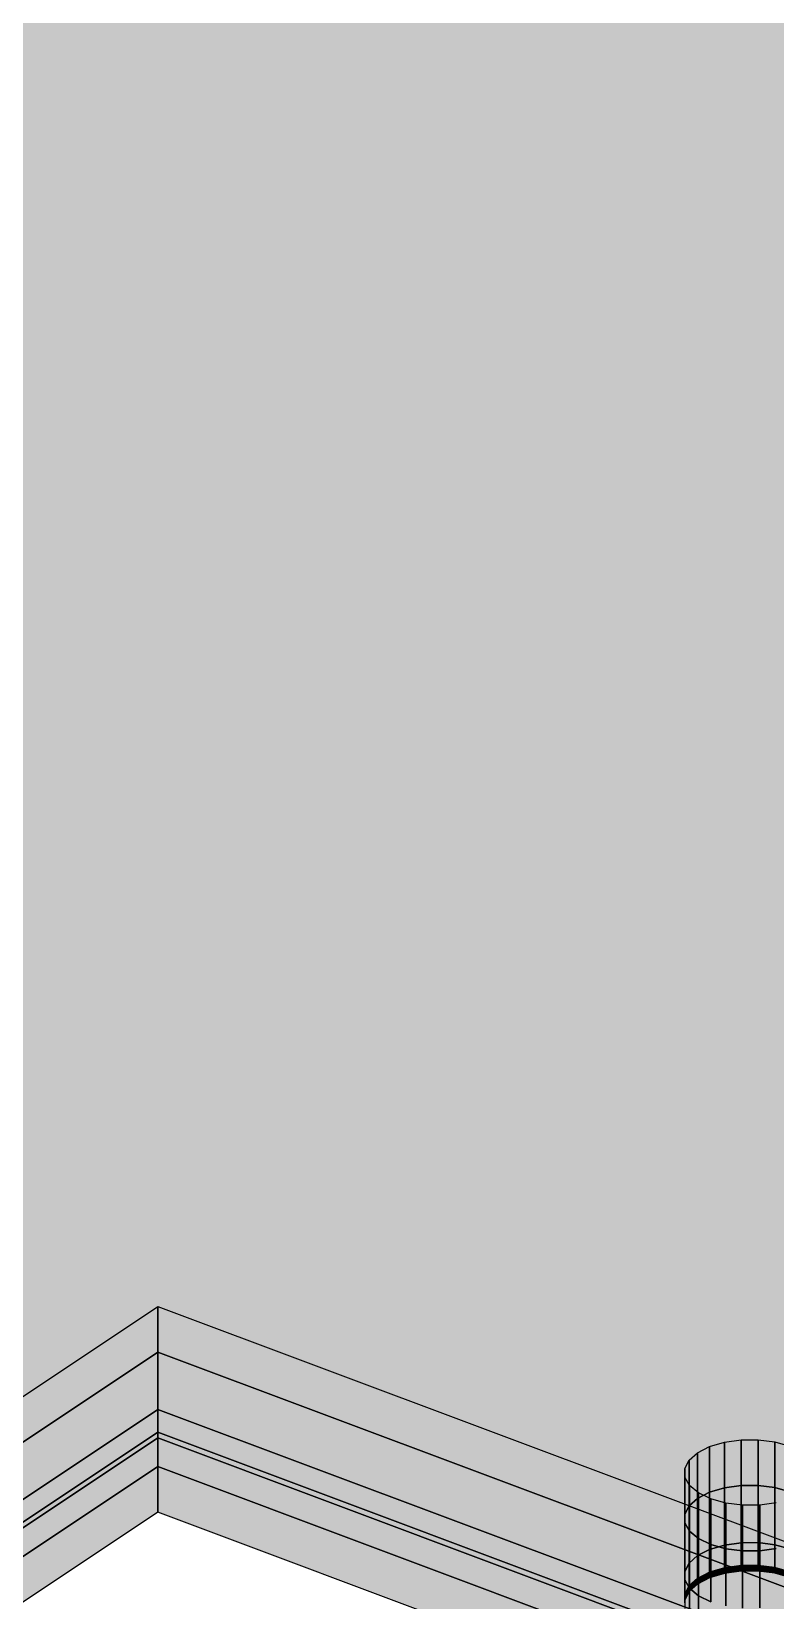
# Model space of a CAD drawing. Header units: millimetres. Extents: x 50 to 612415, y 2 to 4150.
# Drawn here: x 470524.8 to 470583, y 3218.7 to 3341.3 of the extents above; entities that cross this region are included whole.
import ezdxf

# ---------------------------------------------------------------- set-up
doc = ezdxf.new("R2010")
doc.units = ezdxf.units.MM
doc.layers.add('HATCH', color=8, linetype='Continuous', lineweight=9)
doc.layers.add('OUTLINE', color=7, linetype='Continuous', lineweight=25)

msp = doc.modelspace()

# ---------------------------------------------------------------- hatches: boundary and pattern name
at = {"layer": 'HATCH', "true_color": 0xccae87}
for points in [[(470523.451, 3423.107), (470373.904, 3263.318), (470534.718, 3241.67)], [(470523.959, 3422.199), (470523.451, 3423.107), (470586.085, 3229.066)], [(470523.451, 3423.107), (470534.718, 3241.67), (470582.903, 3231.094)], [(470523.451, 3423.107), (470582.903, 3231.094), (470584.075, 3230.764)], [(470523.451, 3423.107), (470584.075, 3230.764), (470585.037, 3230.293)], [(470523.451, 3423.107), (470585.037, 3230.293), (470585.723, 3229.714)], [(470523.451, 3423.107), (470585.723, 3229.714), (470586.085, 3229.066)], [(470523.959, 3422.199), (470586.085, 3229.066), (470747.364, 3169.531)], [(470534.718, 3238.099), (470373.904, 3259.747), (470523.451, 3419.536)], [(470586.085, 3225.495), (470523.451, 3419.536), (470523.959, 3418.628)], [(470582.903, 3227.523), (470534.718, 3238.099), (470523.451, 3419.536)], [(470584.075, 3227.193), (470582.903, 3227.523), (470523.451, 3419.536)], [(470585.037, 3226.722), (470584.075, 3227.193), (470523.451, 3419.536)], [(470585.723, 3226.143), (470585.037, 3226.722), (470523.451, 3419.536)], [(470586.085, 3225.495), (470585.723, 3226.143), (470523.451, 3419.536)], [(470524.918, 3417.818), (470366.261, 3260.726), (470766.139, 3283.74)], [(470747.364, 3165.96), (470586.085, 3225.495), (470523.959, 3418.628)], [(470524.918, 3413.354), (470366.261, 3256.262), (470766.139, 3279.276)], [(470766.139, 3279.276), (470366.261, 3256.262), (470524.918, 3413.354)], [(470524.918, 3411.569), (470366.261, 3254.477), (470766.139, 3277.491)], [(470766.139, 3277.491), (470366.261, 3254.477), (470524.918, 3411.569)], [(470524.918, 3411.122), (470366.261, 3254.031), (470766.139, 3277.045)], [(470766.139, 3277.045), (470366.261, 3254.031), (470524.918, 3411.122)], [(470524.918, 3408.891), (470366.261, 3251.799), (470766.139, 3274.813)], [(470766.139, 3274.813), (470366.261, 3251.799), (470524.918, 3408.891)], [(470766.139, 3271.242), (470366.261, 3248.228), (470524.918, 3405.32)], [(470366.261, 3260.726), (470764.843, 3283.559), (470766.139, 3283.74)], [(470366.261, 3260.726), (470763.685, 3283.216), (470764.843, 3283.559)], [(470366.261, 3260.726), (470762.744, 3282.735), (470763.685, 3283.216)], [(470762.084, 3282.149), (470762.744, 3282.735), (470366.261, 3260.726)], [(470762.084, 3282.149), (470366.261, 3260.726), (470367.605, 3260.778)], [(470762.084, 3282.149), (470367.605, 3260.778), (470368.952, 3260.741)], [(470762.084, 3282.149), (470368.952, 3260.741), (470370.277, 3260.617)], [(470762.084, 3282.149), (470370.277, 3260.617), (470371.559, 3260.407)], [(470762.084, 3282.149), (470371.559, 3260.407), (470372.775, 3260.116)], [(470762.084, 3282.149), (470372.775, 3260.116), (470373.904, 3259.747)], [(470761.75, 3281.497), (470762.084, 3282.149), (470373.904, 3259.747)], [(470761.75, 3281.497), (470373.904, 3259.747), (470534.718, 3238.099)], [(470761.75, 3281.497), (470534.718, 3238.099), (470582.903, 3227.523)], [(470761.75, 3281.497), (470582.903, 3227.523), (470584.075, 3227.193)], [(470366.261, 3256.262), (470764.843, 3279.095), (470766.139, 3279.276)], [(470766.139, 3279.276), (470764.843, 3279.095), (470366.261, 3256.262)], [(470366.261, 3256.262), (470763.685, 3278.752), (470764.843, 3279.095)], [(470764.843, 3279.095), (470763.685, 3278.752), (470366.261, 3256.262)], [(470366.261, 3256.262), (470762.744, 3278.272), (470763.685, 3278.752)], [(470763.685, 3278.752), (470762.744, 3278.272), (470366.261, 3256.262)], [(470762.084, 3277.685), (470762.744, 3278.272), (470366.261, 3256.262)], [(470366.261, 3256.262), (470762.744, 3278.272), (470762.084, 3277.685)], [(470762.084, 3277.685), (470366.261, 3256.262), (470367.605, 3256.314)], [(470367.605, 3256.314), (470366.261, 3256.262), (470762.084, 3277.685)], [(470368.952, 3256.277), (470367.605, 3256.314), (470762.084, 3277.685)], [(470762.084, 3277.685), (470367.605, 3256.314), (470368.952, 3256.277)], [(470370.277, 3256.153), (470368.952, 3256.277), (470762.084, 3277.685)], [(470762.084, 3277.685), (470368.952, 3256.277), (470370.277, 3256.153)], [(470762.084, 3277.685), (470370.277, 3256.153), (470371.559, 3255.943)], [(470371.559, 3255.943), (470370.277, 3256.153), (470762.084, 3277.685)], [(470762.084, 3277.685), (470371.559, 3255.943), (470372.775, 3255.652)], [(470372.775, 3255.652), (470371.559, 3255.943), (470762.084, 3277.685)], [(470762.084, 3277.685), (470372.775, 3255.652), (470373.904, 3255.283)], [(470373.904, 3255.283), (470372.775, 3255.652), (470762.084, 3277.685)], [(470761.75, 3277.034), (470762.084, 3277.685), (470373.904, 3255.283)], [(470373.904, 3255.283), (470762.084, 3277.685), (470761.75, 3277.034)], [(470366.261, 3254.477), (470764.843, 3277.31), (470766.139, 3277.491)], [(470766.139, 3277.491), (470764.843, 3277.31), (470366.261, 3254.477)], [(470366.261, 3254.477), (470763.685, 3276.967), (470764.843, 3277.31)], [(470764.843, 3277.31), (470763.685, 3276.967), (470366.261, 3254.477)], [(470366.261, 3254.031), (470764.843, 3276.863), (470766.139, 3277.045)], [(470766.139, 3277.045), (470764.843, 3276.863), (470366.261, 3254.031)], [(470366.261, 3254.477), (470762.744, 3276.486), (470763.685, 3276.967)], [(470763.685, 3276.967), (470762.744, 3276.486), (470366.261, 3254.477)], [(470366.261, 3254.031), (470763.685, 3276.521), (470764.843, 3276.863)], [(470764.843, 3276.863), (470763.685, 3276.521), (470366.261, 3254.031)], [(470366.261, 3254.031), (470762.744, 3276.04), (470763.685, 3276.521)], [(470763.685, 3276.521), (470762.744, 3276.04), (470366.261, 3254.031)], [(470762.084, 3275.9), (470762.744, 3276.486), (470366.261, 3254.477)], [(470366.261, 3254.477), (470762.744, 3276.486), (470762.084, 3275.9)], [(470761.75, 3277.034), (470373.904, 3255.283), (470534.718, 3233.635)], [(470534.718, 3233.635), (470373.904, 3255.283), (470761.75, 3277.034)], [(470761.75, 3277.034), (470534.718, 3233.635), (470582.903, 3223.059)], [(470582.903, 3223.059), (470534.718, 3233.635), (470761.75, 3277.034)], [(470761.75, 3277.034), (470582.903, 3223.059), (470584.075, 3222.729)], [(470584.075, 3222.729), (470582.903, 3223.059), (470761.75, 3277.034)], [(470762.084, 3275.453), (470762.744, 3276.04), (470366.261, 3254.031)], [(470366.261, 3254.031), (470762.744, 3276.04), (470762.084, 3275.453)], [(470762.084, 3275.9), (470366.261, 3254.477), (470367.605, 3254.528)], [(470367.605, 3254.528), (470366.261, 3254.477), (470762.084, 3275.9)], [(470762.084, 3275.453), (470366.261, 3254.031), (470367.605, 3254.082)], [(470367.605, 3254.082), (470366.261, 3254.031), (470762.084, 3275.453)], [(470368.952, 3254.492), (470367.605, 3254.528), (470762.084, 3275.9)], [(470762.084, 3275.9), (470367.605, 3254.528), (470368.952, 3254.492)], [(470368.952, 3254.045), (470367.605, 3254.082), (470762.084, 3275.453)], [(470762.084, 3275.453), (470367.605, 3254.082), (470368.952, 3254.045)], [(470370.277, 3254.367), (470368.952, 3254.492), (470762.084, 3275.9)], [(470762.084, 3275.9), (470368.952, 3254.492), (470370.277, 3254.367)], [(470370.277, 3253.921), (470368.952, 3254.045), (470762.084, 3275.453)], [(470762.084, 3275.453), (470368.952, 3254.045), (470370.277, 3253.921)], [(470762.084, 3275.9), (470370.277, 3254.367), (470371.559, 3254.158)], [(470371.559, 3254.158), (470370.277, 3254.367), (470762.084, 3275.9)], [(470762.084, 3275.453), (470370.277, 3253.921), (470371.559, 3253.711)], [(470371.559, 3253.711), (470370.277, 3253.921), (470762.084, 3275.453)], [(470762.084, 3275.9), (470371.559, 3254.158), (470372.775, 3253.866)], [(470372.775, 3253.866), (470371.559, 3254.158), (470762.084, 3275.9)], [(470762.084, 3275.453), (470371.559, 3253.711), (470372.775, 3253.42)], [(470372.775, 3253.42), (470371.559, 3253.711), (470762.084, 3275.453)], [(470762.084, 3275.9), (470372.775, 3253.866), (470373.904, 3253.498)], [(470373.904, 3253.498), (470372.775, 3253.866), (470762.084, 3275.9)], [(470762.084, 3275.453), (470372.775, 3253.42), (470373.904, 3253.051)], [(470373.904, 3253.051), (470372.775, 3253.42), (470762.084, 3275.453)], [(470373.904, 3253.498), (470762.084, 3275.9), (470761.75, 3275.248)], [(470762.084, 3275.9), (470373.904, 3253.498), (470534.718, 3231.85)], [(470762.084, 3275.453), (470373.904, 3253.051), (470534.718, 3231.403)], [(470534.718, 3231.403), (470373.904, 3253.051), (470762.084, 3275.453)], [(470534.718, 3231.85), (470373.904, 3253.498), (470761.75, 3275.248)], [(470762.084, 3275.9), (470534.718, 3231.85), (470582.903, 3221.273)], [(470761.75, 3274.802), (470762.084, 3275.453), (470534.718, 3231.403)], [(470582.903, 3220.827), (470534.718, 3231.403), (470762.084, 3275.453)], [(470582.903, 3221.273), (470534.718, 3231.85), (470761.75, 3275.248)], [(470762.084, 3275.9), (470582.903, 3221.273), (470584.075, 3220.943)], [(470584.075, 3220.497), (470582.903, 3220.827), (470762.084, 3275.453)], [(470584.075, 3220.943), (470582.903, 3221.273), (470761.75, 3275.248)], [(470366.261, 3251.799), (470764.843, 3274.631), (470766.139, 3274.813)], [(470766.139, 3274.813), (470764.843, 3274.631), (470366.261, 3251.799)], [(470366.261, 3251.799), (470763.685, 3274.289), (470764.843, 3274.631)], [(470764.843, 3274.631), (470763.685, 3274.289), (470366.261, 3251.799)], [(470366.261, 3251.799), (470762.744, 3273.808), (470763.685, 3274.289)], [(470763.685, 3274.289), (470762.744, 3273.808), (470366.261, 3251.799)], [(470761.765, 3274.129), (470761.75, 3274.802), (470534.718, 3231.403)], [(470761.765, 3274.129), (470534.718, 3231.403), (470782.124, 3138.626)], [(470762.084, 3273.221), (470762.744, 3273.808), (470366.261, 3251.799)], [(470366.261, 3251.799), (470762.744, 3273.808), (470762.084, 3273.221)], [(470762.084, 3273.221), (470366.261, 3251.799), (470367.605, 3251.85)], [(470367.605, 3251.85), (470366.261, 3251.799), (470762.084, 3273.221)], [(470368.952, 3251.813), (470367.605, 3251.85), (470762.084, 3273.221)], [(470762.084, 3273.221), (470367.605, 3251.85), (470368.952, 3251.813)], [(470370.277, 3251.689), (470368.952, 3251.813), (470762.084, 3273.221)], [(470762.084, 3273.221), (470368.952, 3251.813), (470370.277, 3251.689)], [(470762.084, 3273.221), (470370.277, 3251.689), (470371.559, 3251.48)], [(470371.559, 3251.48), (470370.277, 3251.689), (470762.084, 3273.221)], [(470762.084, 3273.221), (470371.559, 3251.48), (470372.775, 3251.188)], [(470372.775, 3251.188), (470371.559, 3251.48), (470762.084, 3273.221)], [(470762.084, 3273.221), (470372.775, 3251.188), (470373.904, 3250.82)], [(470373.904, 3250.82), (470372.775, 3251.188), (470762.084, 3273.221)], [(470762.084, 3273.221), (470373.904, 3250.82), (470534.718, 3229.172)], [(470534.718, 3229.172), (470373.904, 3250.82), (470762.084, 3273.221)], [(470761.75, 3272.57), (470762.084, 3273.221), (470534.718, 3229.172)], [(470534.718, 3229.172), (470762.084, 3273.221), (470761.75, 3272.57)], [(470761.765, 3271.897), (470761.75, 3272.57), (470534.718, 3229.172)], [(470534.718, 3229.172), (470761.75, 3272.57), (470761.765, 3271.897)], [(470761.765, 3271.897), (470534.718, 3229.172), (470782.124, 3136.394)], [(470782.124, 3136.394), (470534.718, 3229.172), (470761.765, 3271.897)], [(470766.139, 3271.242), (470764.843, 3271.06), (470366.261, 3248.228)], [(470764.843, 3271.06), (470763.685, 3270.718), (470366.261, 3248.228)], [(470763.685, 3270.718), (470762.744, 3270.237), (470366.261, 3248.228)], [(470366.261, 3248.228), (470762.744, 3270.237), (470762.084, 3269.65)], [(470367.605, 3248.279), (470366.261, 3248.228), (470762.084, 3269.65)], [(470368.952, 3248.242), (470367.605, 3248.279), (470762.084, 3269.65)], [(470370.277, 3248.118), (470368.952, 3248.242), (470762.084, 3269.65)], [(470371.559, 3247.909), (470370.277, 3248.118), (470762.084, 3269.65)], [(470372.775, 3247.617), (470371.559, 3247.909), (470762.084, 3269.65)], [(470373.904, 3247.249), (470372.775, 3247.617), (470762.084, 3269.65)], [(470534.718, 3225.601), (470373.904, 3247.249), (470762.084, 3269.65)], [(470534.718, 3225.601), (470762.084, 3269.65), (470761.75, 3268.999)], [(470534.718, 3225.601), (470761.75, 3268.999), (470761.765, 3268.326)], [(470782.124, 3132.823), (470534.718, 3225.601), (470761.765, 3268.326)], [(470373.904, 3263.318), (470497.607, 3216.929), (470534.718, 3241.67)], [(470373.904, 3259.747), (470497.607, 3213.358), (470534.718, 3238.099)], [(470534.718, 3238.099), (470497.607, 3213.358), (470373.904, 3259.747)], [(470373.904, 3255.283), (470497.607, 3208.895), (470534.718, 3233.635)], [(470534.718, 3233.635), (470497.607, 3208.895), (470373.904, 3255.283)], [(470373.904, 3253.498), (470497.607, 3207.109), (470534.718, 3231.85)], [(470534.718, 3231.85), (470497.607, 3207.109), (470373.904, 3253.498)], [(470373.904, 3253.051), (470497.607, 3206.663), (470534.718, 3231.403)], [(470534.718, 3231.403), (470497.607, 3206.663), (470373.904, 3253.051)], [(470373.904, 3250.82), (470497.607, 3204.431), (470534.718, 3229.172)], [(470534.718, 3229.172), (470497.607, 3204.431), (470373.904, 3250.82)], [(470534.718, 3225.601), (470497.607, 3200.86), (470373.904, 3247.249)], [(470534.718, 3241.67), (470580.254, 3231.253), (470581.599, 3231.261)], [(470534.718, 3241.67), (470581.599, 3231.261), (470582.903, 3231.094)], [(470534.718, 3241.67), (470578.958, 3231.072), (470580.254, 3231.253)], [(470534.718, 3241.67), (470577.8, 3230.729), (470578.958, 3231.072)], [(470534.718, 3241.67), (470576.859, 3230.248), (470577.8, 3230.729)], [(470576.2, 3229.662), (470576.859, 3230.248), (470534.718, 3241.67)], [(470575.866, 3229.01), (470576.2, 3229.662), (470534.718, 3241.67)], [(470575.88, 3228.337), (470575.866, 3229.01), (470534.718, 3241.67)], [(470576.243, 3227.69), (470575.88, 3228.337), (470534.718, 3241.67)], [(470576.928, 3227.111), (470576.243, 3227.69), (470534.718, 3241.67)], [(470577.89, 3226.64), (470576.928, 3227.111), (470534.718, 3241.67)], [(470577.89, 3226.64), (470534.718, 3241.67), (470782.124, 3148.893)], [(470581.599, 3227.69), (470580.254, 3227.682), (470534.718, 3238.099)], [(470534.718, 3238.099), (470580.254, 3227.682), (470581.599, 3227.69)], [(470534.718, 3238.099), (470581.599, 3227.69), (470582.903, 3227.523)], [(470582.903, 3227.523), (470581.599, 3227.69), (470534.718, 3238.099)], [(470534.718, 3238.099), (470578.958, 3227.501), (470580.254, 3227.682)], [(470580.254, 3227.682), (470578.958, 3227.501), (470534.718, 3238.099)], [(470534.718, 3238.099), (470577.8, 3227.158), (470578.958, 3227.501)], [(470578.958, 3227.501), (470577.8, 3227.158), (470534.718, 3238.099)], [(470534.718, 3238.099), (470576.859, 3226.677), (470577.8, 3227.158)], [(470577.8, 3227.158), (470576.859, 3226.677), (470534.718, 3238.099)], [(470534.718, 3238.099), (470576.859, 3226.677), (470576.2, 3226.091)], [(470576.2, 3226.091), (470576.859, 3226.677), (470534.718, 3238.099)], [(470575.866, 3225.439), (470576.2, 3226.091), (470534.718, 3238.099)], [(470534.718, 3238.099), (470576.2, 3226.091), (470575.866, 3225.439)], [(470575.88, 3224.766), (470575.866, 3225.439), (470534.718, 3238.099)], [(470534.718, 3238.099), (470575.866, 3225.439), (470575.88, 3224.766)], [(470576.243, 3224.119), (470575.88, 3224.766), (470534.718, 3238.099)], [(470534.718, 3238.099), (470575.88, 3224.766), (470576.243, 3224.119)], [(470576.928, 3223.54), (470576.243, 3224.119), (470534.718, 3238.099)], [(470534.718, 3238.099), (470576.243, 3224.119), (470576.928, 3223.54)], [(470577.89, 3223.069), (470576.928, 3223.54), (470534.718, 3238.099)], [(470534.718, 3238.099), (470576.928, 3223.54), (470577.89, 3223.069)], [(470577.89, 3223.069), (470534.718, 3238.099), (470782.124, 3145.322)], [(470782.124, 3145.322), (470534.718, 3238.099), (470577.89, 3223.069)], [(470581.599, 3223.226), (470580.254, 3223.218), (470534.718, 3233.635)], [(470534.718, 3233.635), (470580.254, 3223.218), (470581.599, 3223.226)], [(470534.718, 3233.635), (470581.599, 3223.226), (470582.903, 3223.059)], [(470582.903, 3223.059), (470581.599, 3223.226), (470534.718, 3233.635)], [(470534.718, 3233.635), (470578.958, 3223.037), (470580.254, 3223.218)], [(470580.254, 3223.218), (470578.958, 3223.037), (470534.718, 3233.635)], [(470534.718, 3233.635), (470577.8, 3222.694), (470578.958, 3223.037)], [(470578.958, 3223.037), (470577.8, 3222.694), (470534.718, 3233.635)], [(470534.718, 3233.635), (470576.859, 3222.213), (470577.8, 3222.694)], [(470577.8, 3222.694), (470576.859, 3222.213), (470534.718, 3233.635)], [(470534.718, 3233.635), (470576.859, 3222.213), (470576.2, 3221.627)], [(470576.2, 3221.627), (470576.859, 3222.213), (470534.718, 3233.635)], [(470575.866, 3220.975), (470576.2, 3221.627), (470534.718, 3233.635)], [(470534.718, 3233.635), (470576.2, 3221.627), (470575.866, 3220.975)], [(470575.88, 3220.303), (470575.866, 3220.975), (470534.718, 3233.635)], [(470534.718, 3233.635), (470575.866, 3220.975), (470575.88, 3220.303)], [(470576.243, 3219.655), (470575.88, 3220.303), (470534.718, 3233.635)], [(470534.718, 3233.635), (470575.88, 3220.303), (470576.243, 3219.655)], [(470576.928, 3219.076), (470576.243, 3219.655), (470534.718, 3233.635)], [(470534.718, 3233.635), (470576.243, 3219.655), (470576.928, 3219.076)], [(470534.718, 3233.635), (470576.928, 3219.076), (470577.89, 3218.605)], [(470577.89, 3218.605), (470576.928, 3219.076), (470534.718, 3233.635)], [(470577.89, 3218.605), (470534.718, 3233.635), (470782.124, 3140.858)], [(470782.124, 3140.858), (470534.718, 3233.635), (470577.89, 3218.605)], [(470581.599, 3221.44), (470580.254, 3221.433), (470534.718, 3231.85)], [(470534.718, 3231.85), (470580.254, 3221.433), (470581.599, 3221.44)], [(470534.718, 3231.85), (470581.599, 3221.44), (470582.903, 3221.273)], [(470582.903, 3221.273), (470581.599, 3221.44), (470534.718, 3231.85)], [(470534.718, 3231.85), (470578.958, 3221.252), (470580.254, 3221.433)], [(470580.254, 3221.433), (470578.958, 3221.252), (470534.718, 3231.85)], [(470534.718, 3231.85), (470577.8, 3220.909), (470578.958, 3221.252)], [(470578.958, 3221.252), (470577.8, 3220.909), (470534.718, 3231.85)], [(470534.718, 3231.85), (470576.859, 3220.428), (470577.8, 3220.909)], [(470577.8, 3220.909), (470576.859, 3220.428), (470534.718, 3231.85)], [(470534.718, 3231.85), (470576.859, 3220.428), (470576.2, 3219.842)], [(470576.2, 3219.842), (470576.859, 3220.428), (470534.718, 3231.85)], [(470575.866, 3219.19), (470576.2, 3219.842), (470534.718, 3231.85)], [(470534.718, 3231.85), (470576.2, 3219.842), (470575.866, 3219.19)], [(470575.88, 3218.517), (470575.866, 3219.19), (470534.718, 3231.85)], [(470534.718, 3231.85), (470575.866, 3219.19), (470575.88, 3218.517)], [(470576.243, 3217.869), (470575.88, 3218.517), (470534.718, 3231.85)], [(470534.718, 3231.85), (470575.88, 3218.517), (470576.243, 3217.869)], [(470576.928, 3217.29), (470576.243, 3217.869), (470534.718, 3231.85)], [(470534.718, 3231.85), (470576.243, 3217.869), (470576.928, 3217.29)], [(470534.718, 3231.85), (470576.928, 3217.29), (470577.89, 3216.82)], [(470577.89, 3216.82), (470576.928, 3217.29), (470534.718, 3231.85)], [(470577.89, 3216.82), (470534.718, 3231.85), (470782.124, 3139.072)], [(470782.124, 3139.072), (470534.718, 3231.85), (470577.89, 3216.82)], [(470581.599, 3220.994), (470580.254, 3220.986), (470534.718, 3231.403)], [(470582.903, 3220.827), (470581.599, 3220.994), (470534.718, 3231.403)], [(470580.254, 3220.986), (470578.958, 3220.805), (470534.718, 3231.403)], [(470578.958, 3220.805), (470577.8, 3220.462), (470534.718, 3231.403)], [(470577.8, 3220.462), (470576.859, 3219.982), (470534.718, 3231.403)], [(470534.718, 3231.403), (470576.859, 3219.982), (470576.2, 3219.395)], [(470534.718, 3231.403), (470576.2, 3219.395), (470575.866, 3218.744)], [(470534.718, 3231.403), (470575.866, 3218.744), (470575.88, 3218.071)], [(470534.718, 3231.403), (470575.88, 3218.071), (470576.243, 3217.423)], [(470534.718, 3231.403), (470576.243, 3217.423), (470576.928, 3216.844)], [(470534.718, 3231.403), (470576.928, 3216.844), (470577.89, 3216.374)], [(470782.124, 3138.626), (470534.718, 3231.403), (470577.89, 3216.374)], [(470739.488, 3168.429), (470579.063, 3226.31), (470577.89, 3226.64)], [(470739.154, 3167.777), (470739.488, 3168.429), (470577.89, 3226.64)], [(470739.169, 3167.104), (470739.154, 3167.777), (470577.89, 3226.64)], [(470739.531, 3166.456), (470739.169, 3167.104), (470577.89, 3226.64)], [(470740.217, 3165.878), (470739.531, 3166.456), (470577.89, 3226.64)], [(470741.178, 3165.407), (470740.217, 3165.878), (470577.89, 3226.64)], [(470577.89, 3226.64), (470782.124, 3148.893), (471194.468, 2994.264)], [(470741.178, 3165.407), (470577.89, 3226.64), (471441.874, 2901.486)], [(470577.89, 3226.64), (471194.468, 2994.264), (471441.874, 2901.486)], [(470739.488, 3168.429), (470580.366, 3226.143), (470579.063, 3226.31)], [(470739.488, 3168.429), (470581.712, 3226.151), (470580.366, 3226.143)], [(470739.488, 3168.429), (470583.008, 3226.332), (470581.712, 3226.151)], [(470739.488, 3164.858), (470579.063, 3222.739), (470577.89, 3223.069)], [(470577.89, 3223.069), (470579.063, 3222.739), (470739.488, 3164.858)], [(470739.154, 3164.206), (470739.488, 3164.858), (470577.89, 3223.069)], [(470577.89, 3223.069), (470739.488, 3164.858), (470739.154, 3164.206)], [(470739.169, 3163.533), (470739.154, 3164.206), (470577.89, 3223.069)], [(470577.89, 3223.069), (470739.154, 3164.206), (470739.169, 3163.533)], [(470739.531, 3162.885), (470739.169, 3163.533), (470577.89, 3223.069)], [(470577.89, 3223.069), (470739.169, 3163.533), (470739.531, 3162.885)], [(470740.217, 3162.307), (470739.531, 3162.885), (470577.89, 3223.069)], [(470577.89, 3223.069), (470739.531, 3162.885), (470740.217, 3162.307)], [(470741.178, 3161.836), (470740.217, 3162.307), (470577.89, 3223.069)], [(470577.89, 3223.069), (470740.217, 3162.307), (470741.178, 3161.836)], [(470577.89, 3223.069), (470782.124, 3145.322), (471194.468, 2990.693)], [(471194.468, 2990.693), (470782.124, 3145.322), (470577.89, 3223.069)], [(470741.178, 3161.836), (470577.89, 3223.069), (471441.874, 2897.915)], [(471441.874, 2897.915), (470577.89, 3223.069), (470741.178, 3161.836)], [(470577.89, 3223.069), (471194.468, 2990.693), (471441.874, 2897.915)], [(471441.874, 2897.915), (471194.468, 2990.693), (470577.89, 3223.069)], [(470739.488, 3164.858), (470580.366, 3222.572), (470579.063, 3222.739)], [(470579.063, 3222.739), (470580.366, 3222.572), (470739.488, 3164.858)], [(470739.488, 3164.858), (470581.712, 3222.58), (470580.366, 3222.572)], [(470580.366, 3222.572), (470581.712, 3222.58), (470739.488, 3164.858)], [(470581.712, 3222.58), (470583.008, 3222.761), (470739.488, 3164.858)], [(470739.488, 3164.858), (470583.008, 3222.761), (470581.712, 3222.58)]]:
    msp.add_hatch(color=43, dxfattribs=at).paths.add_polyline_path(points)
at = {"layer": 'HATCH', "true_color": 0xbda27d}
for points in [[(470534.718, 3238.099), (470497.607, 3213.358), (470497.607, 3216.929), (470534.718, 3241.67)], [(470534.718, 3233.635), (470497.607, 3208.895), (470497.607, 3213.358), (470534.718, 3238.099)], [(470534.718, 3231.85), (470497.607, 3207.109), (470497.607, 3208.895), (470534.718, 3233.635)], [(470534.718, 3231.403), (470497.607, 3206.663), (470497.607, 3207.109), (470534.718, 3231.85)], [(470534.718, 3229.172), (470497.607, 3204.431), (470497.607, 3206.663), (470534.718, 3231.403)], [(470534.718, 3225.601), (470497.607, 3200.86), (470497.607, 3204.431), (470534.718, 3229.172)]]:
    msp.add_hatch(color=33, dxfattribs=at).paths.add_polyline_path(points)
at = {"layer": 'HATCH', "true_color": 0xc0a47f}
for points in [[(470782.124, 3145.322), (470534.718, 3238.099), (470534.718, 3241.67), (470782.124, 3148.893)], [(470782.124, 3140.858), (470534.718, 3233.635), (470534.718, 3238.099), (470782.124, 3145.322)], [(470782.124, 3139.072), (470534.718, 3231.85), (470534.718, 3233.635), (470782.124, 3140.858)], [(470782.124, 3138.626), (470534.718, 3231.403), (470534.718, 3231.85), (470782.124, 3139.072)], [(470782.124, 3136.394), (470534.718, 3229.172), (470534.718, 3231.403), (470782.124, 3138.626)], [(470782.124, 3132.823), (470534.718, 3225.601), (470534.718, 3229.172), (470782.124, 3136.394)]]:
    msp.add_hatch(color=33, dxfattribs=at).paths.add_polyline_path(points)
at = {"layer": 'HATCH', "true_color": 0xc0a480}
for points in [[(470578.958, 3227.501), (470577.8, 3227.158), (470577.8, 3230.729), (470578.958, 3231.072)], [(470578.958, 3223.037), (470577.8, 3222.694), (470577.8, 3227.158), (470578.958, 3227.501)], [(470578.958, 3221.252), (470577.8, 3220.909), (470577.8, 3222.694), (470578.958, 3223.037)], [(470578.958, 3220.805), (470577.8, 3220.462), (470577.8, 3220.909), (470578.958, 3221.252)]]:
    msp.add_hatch(color=33, dxfattribs=at).paths.add_polyline_path(points)
at = {"layer": 'HATCH', "true_color": 0xc2a680}
for points in [[(470580.254, 3227.682), (470578.958, 3227.501), (470578.958, 3231.072), (470580.254, 3231.253)], [(470582.903, 3227.523), (470581.599, 3227.69), (470581.599, 3231.261), (470582.903, 3231.094)], [(470580.254, 3223.218), (470578.958, 3223.037), (470578.958, 3227.501), (470580.254, 3227.682)], [(470582.903, 3223.059), (470581.599, 3223.226), (470581.599, 3227.69), (470582.903, 3227.523)], [(470579.063, 3222.739), (470580.366, 3222.572), (470580.366, 3226.143), (470579.063, 3226.31)], [(470581.712, 3222.58), (470583.008, 3222.761), (470583.008, 3226.332), (470581.712, 3226.151)], [(470580.254, 3221.433), (470578.958, 3221.252), (470578.958, 3223.037), (470580.254, 3223.218)], [(470579.063, 3218.275), (470580.366, 3218.108), (470580.366, 3222.572), (470579.063, 3222.739)], [(470582.903, 3221.273), (470581.599, 3221.44), (470581.599, 3223.226), (470582.903, 3223.059)], [(470581.712, 3218.116), (470583.008, 3218.297), (470583.008, 3222.761), (470581.712, 3222.58)], [(470580.254, 3220.986), (470578.958, 3220.805), (470578.958, 3221.252), (470580.254, 3221.433)], [(470582.903, 3220.827), (470581.599, 3220.994), (470581.599, 3221.44), (470582.903, 3221.273)]]:
    msp.add_hatch(color=43, dxfattribs=at).paths.add_polyline_path(points)
at = {"layer": 'HATCH', "true_color": 0xc2a681}
for points in [[(470581.599, 3227.69), (470580.254, 3227.682), (470580.254, 3231.253), (470581.599, 3231.261)], [(470581.599, 3223.226), (470580.254, 3223.218), (470580.254, 3227.682), (470581.599, 3227.69)], [(470580.366, 3222.572), (470581.712, 3222.58), (470581.712, 3226.151), (470580.366, 3226.143)], [(470581.599, 3221.44), (470580.254, 3221.433), (470580.254, 3223.218), (470581.599, 3223.226)], [(470580.366, 3218.108), (470581.712, 3218.116), (470581.712, 3222.58), (470580.366, 3222.572)], [(470581.599, 3220.994), (470580.254, 3220.986), (470580.254, 3221.433), (470581.599, 3221.44)]]:
    msp.add_hatch(color=43, dxfattribs=at).paths.add_polyline_path(points)
at = {"layer": 'HATCH', "true_color": 0xc1a580}
for points in [[(470584.075, 3227.193), (470582.903, 3227.523), (470582.903, 3231.094), (470584.075, 3230.764)], [(470584.075, 3222.729), (470582.903, 3223.059), (470582.903, 3227.523), (470584.075, 3227.193)], [(470577.89, 3223.069), (470579.063, 3222.739), (470579.063, 3226.31), (470577.89, 3226.64)], [(470577.89, 3218.605), (470579.063, 3218.275), (470579.063, 3222.739), (470577.89, 3223.069)], [(470584.075, 3220.943), (470582.903, 3221.273), (470582.903, 3223.059), (470584.075, 3222.729)], [(470584.075, 3220.497), (470582.903, 3220.827), (470582.903, 3221.273), (470584.075, 3220.943)]]:
    msp.add_hatch(color=33, dxfattribs=at).paths.add_polyline_path(points)
at = {"layer": 'HATCH', "true_color": 0xbca07c}
for points in [[(470576.859, 3226.677), (470576.2, 3226.091), (470576.2, 3229.662), (470576.859, 3230.248)], [(470576.859, 3222.213), (470576.2, 3221.627), (470576.2, 3226.091), (470576.859, 3226.677)], [(470576.859, 3220.428), (470576.2, 3219.842), (470576.2, 3221.627), (470576.859, 3222.213)], [(470576.859, 3219.982), (470576.2, 3219.395), (470576.2, 3219.842), (470576.859, 3220.428)]]:
    msp.add_hatch(color=33, dxfattribs=at).paths.add_polyline_path(points)
at = {"layer": 'HATCH', "true_color": 0xbea37e}
for points in [[(470577.8, 3227.158), (470576.859, 3226.677), (470576.859, 3230.248), (470577.8, 3230.729)], [(470577.8, 3222.694), (470576.859, 3222.213), (470576.859, 3226.677), (470577.8, 3227.158)], [(470577.8, 3220.909), (470576.859, 3220.428), (470576.859, 3222.213), (470577.8, 3222.694)], [(470577.8, 3220.462), (470576.859, 3219.982), (470576.859, 3220.428), (470577.8, 3220.909)]]:
    msp.add_hatch(color=33, dxfattribs=at).paths.add_polyline_path(points)
at = {"layer": 'HATCH', "true_color": 0xb99e7a}
for points in [[(470576.2, 3226.091), (470575.866, 3225.439), (470575.866, 3229.01), (470576.2, 3229.662)], [(470575.88, 3224.766), (470576.243, 3224.119), (470576.243, 3227.69), (470575.88, 3228.337)], [(470576.2, 3221.627), (470575.866, 3220.975), (470575.866, 3225.439), (470576.2, 3226.091)], [(470575.88, 3220.303), (470576.243, 3219.655), (470576.243, 3224.119), (470575.88, 3224.766)], [(470576.2, 3219.842), (470575.866, 3219.19), (470575.866, 3220.975), (470576.2, 3221.627)], [(470575.88, 3218.517), (470576.243, 3217.869), (470576.243, 3219.655), (470575.88, 3220.303)], [(470576.2, 3219.395), (470575.866, 3218.744), (470575.866, 3219.19), (470576.2, 3219.842)]]:
    msp.add_hatch(color=33, dxfattribs=at).paths.add_polyline_path(points)
at = {"layer": 'HATCH', "true_color": 0xb69b78}
for points in [[(470575.866, 3225.439), (470575.88, 3224.766), (470575.88, 3228.337), (470575.866, 3229.01)], [(470575.866, 3220.975), (470575.88, 3220.303), (470575.88, 3224.766), (470575.866, 3225.439)], [(470575.866, 3219.19), (470575.88, 3218.517), (470575.88, 3220.303), (470575.866, 3220.975)], [(470575.866, 3218.744), (470575.88, 3218.071), (470575.88, 3218.517), (470575.866, 3219.19)]]:
    msp.add_hatch(color=33, dxfattribs=at).paths.add_polyline_path(points)
at = {"layer": 'HATCH', "true_color": 0xbca17d}
for points in [[(470576.243, 3224.119), (470576.928, 3223.54), (470576.928, 3227.111), (470576.243, 3227.69)], [(470576.243, 3219.655), (470576.928, 3219.076), (470576.928, 3223.54), (470576.243, 3224.119)], [(470576.243, 3217.869), (470576.928, 3217.29), (470576.928, 3219.076), (470576.243, 3219.655)]]:
    msp.add_hatch(color=33, dxfattribs=at).paths.add_polyline_path(points)
at = {"layer": 'HATCH', "true_color": 0xbfa37e}
for points in [[(470576.928, 3223.54), (470577.89, 3223.069), (470577.89, 3226.64), (470576.928, 3227.111)], [(470576.928, 3219.076), (470577.89, 3218.605), (470577.89, 3223.069), (470576.928, 3223.54)], [(470576.928, 3217.29), (470577.89, 3216.82), (470577.89, 3218.605), (470576.928, 3219.076)]]:
    msp.add_hatch(color=33, dxfattribs=at).paths.add_polyline_path(points)

# ---------------------------------------------------------------- linework, layer by layer
at = {"layer": 'OUTLINE', "color": 139, "true_color": 0x42544a}
for p, q in [((470497.607, 3216.929), (470534.718, 3241.67)), ((470497.607, 3216.929), (470534.718, 3241.67)), ((470534.718, 3241.67), (470534.718, 3238.099)), ((470534.718, 3241.67), (470782.124, 3148.893)), ((470534.718, 3238.099), (470534.718, 3241.67)), ((470534.718, 3241.67), (470782.124, 3148.893)), ((470497.607, 3213.358), (470534.718, 3238.099)), ((470534.718, 3238.099), (470497.607, 3213.358)), ((470497.607, 3213.358), (470534.718, 3238.099)), ((470534.718, 3238.099), (470497.607, 3213.358)), ((470534.718, 3238.099), (470534.718, 3233.635)), ((470534.718, 3238.099), (470782.124, 3145.322)), ((470782.124, 3145.322), (470534.718, 3238.099)), ((470534.718, 3233.635), (470534.718, 3238.099)), ((470534.718, 3238.099), (470782.124, 3145.322)), ((470782.124, 3145.322), (470534.718, 3238.099)), ((470497.607, 3208.895), (470534.718, 3233.635)), ((470534.718, 3233.635), (470497.607, 3208.895)), ((470497.607, 3208.895), (470534.718, 3233.635)), ((470534.718, 3233.635), (470497.607, 3208.895)), ((470534.718, 3233.635), (470534.718, 3231.85)), ((470534.718, 3233.635), (470782.124, 3140.858)), ((470782.124, 3140.858), (470534.718, 3233.635)), ((470534.718, 3231.85), (470534.718, 3233.635)), ((470534.718, 3233.635), (470782.124, 3140.858)), ((470782.124, 3140.858), (470534.718, 3233.635)), ((470497.607, 3207.109), (470534.718, 3231.85)), ((470534.718, 3231.85), (470497.607, 3207.109)), ((470497.607, 3207.109), (470534.718, 3231.85)), ((470534.718, 3231.85), (470497.607, 3207.109)), ((470497.607, 3206.663), (470534.718, 3231.403)), ((470534.718, 3231.403), (470497.607, 3206.663)), ((470497.607, 3206.663), (470534.718, 3231.403)), ((470534.718, 3231.403), (470497.607, 3206.663)), ((470534.718, 3231.85), (470534.718, 3231.403)), ((470534.718, 3231.85), (470782.124, 3139.072)), ((470782.124, 3139.072), (470534.718, 3231.85)), ((470534.718, 3231.403), (470534.718, 3231.85)), ((470534.718, 3231.85), (470782.124, 3139.072)), ((470782.124, 3139.072), (470534.718, 3231.85)), ((470534.718, 3231.403), (470534.718, 3229.172)), ((470534.718, 3231.403), (470782.124, 3138.626)), ((470782.124, 3138.626), (470534.718, 3231.403)), ((470534.718, 3229.172), (470534.718, 3231.403)), ((470534.718, 3231.403), (470782.124, 3138.626)), ((470782.124, 3138.626), (470534.718, 3231.403)), ((470577.8, 3230.729), (470578.958, 3231.072)), ((470577.8, 3230.729), (470578.958, 3231.072)), ((470578.958, 3231.072), (470580.254, 3231.253)), ((470578.958, 3231.072), (470580.254, 3231.253)), ((470578.958, 3227.501), (470578.958, 3231.072)), ((470578.958, 3231.072), (470578.958, 3227.501)), ((470580.254, 3231.253), (470581.599, 3231.261)), ((470580.254, 3231.253), (470581.599, 3231.261)), ((470580.254, 3227.682), (470580.254, 3231.253)), ((470580.254, 3231.253), (470580.254, 3227.682)), ((470581.599, 3231.261), (470582.903, 3231.094)), ((470581.599, 3231.261), (470581.599, 3227.69)), ((470581.599, 3227.69), (470581.599, 3231.261)), ((470581.599, 3231.261), (470582.903, 3231.094)), ((470582.903, 3231.094), (470584.075, 3230.764)), ((470582.903, 3231.094), (470582.903, 3227.523)), ((470582.903, 3227.523), (470582.903, 3231.094)), ((470582.903, 3231.094), (470584.075, 3230.764)), ((470576.2, 3229.662), (470576.859, 3230.248)), ((470576.2, 3229.662), (470576.859, 3230.248)), ((470576.859, 3230.248), (470577.8, 3230.729)), ((470576.859, 3230.248), (470577.8, 3230.729)), ((470576.859, 3226.677), (470576.859, 3230.248)), ((470576.859, 3230.248), (470576.859, 3226.677)), ((470577.8, 3227.158), (470577.8, 3230.729)), ((470577.8, 3230.729), (470577.8, 3227.158)), ((470497.607, 3204.431), (470534.718, 3229.172)), ((470534.718, 3229.172), (470497.607, 3204.431)), ((470497.607, 3204.431), (470534.718, 3229.172)), ((470534.718, 3229.172), (470497.607, 3204.431)), ((470534.718, 3229.172), (470534.718, 3225.601)), ((470534.718, 3229.172), (470782.124, 3136.394)), ((470782.124, 3136.394), (470534.718, 3229.172)), ((470534.718, 3225.601), (470534.718, 3229.172)), ((470534.718, 3229.172), (470782.124, 3136.394)), ((470782.124, 3136.394), (470534.718, 3229.172)), ((470575.866, 3229.01), (470576.2, 3229.662)), ((470575.866, 3229.01), (470576.2, 3229.662)), ((470575.88, 3228.337), (470575.866, 3229.01)), ((470575.866, 3225.439), (470575.866, 3229.01)), ((470575.88, 3228.337), (470575.866, 3229.01)), ((470575.866, 3229.01), (470575.866, 3225.439)), ((470576.2, 3226.091), (470576.2, 3229.662)), ((470576.2, 3229.662), (470576.2, 3226.091)), ((470576.243, 3227.69), (470575.88, 3228.337)), ((470575.88, 3224.766), (470575.88, 3228.337)), ((470576.243, 3227.69), (470575.88, 3228.337)), ((470575.88, 3228.337), (470575.88, 3224.766)), ((470576.928, 3227.111), (470576.243, 3227.69)), ((470576.243, 3224.119), (470576.243, 3227.69)), ((470576.928, 3227.111), (470576.243, 3227.69)), ((470576.243, 3227.69), (470576.243, 3224.119)), ((470577.8, 3227.158), (470578.958, 3227.501)), ((470578.958, 3227.501), (470577.8, 3227.158)), ((470577.8, 3227.158), (470578.958, 3227.501)), ((470578.958, 3227.501), (470577.8, 3227.158)), ((470578.958, 3227.501), (470580.254, 3227.682)), ((470580.254, 3227.682), (470578.958, 3227.501)), ((470578.958, 3227.501), (470580.254, 3227.682)), ((470580.254, 3227.682), (470578.958, 3227.501)), ((470578.958, 3223.037), (470578.958, 3227.501)), ((470578.958, 3227.501), (470578.958, 3223.037)), ((470581.599, 3227.69), (470580.254, 3227.682)), ((470580.254, 3227.682), (470581.599, 3227.69)), ((470580.254, 3227.682), (470581.599, 3227.69)), ((470581.599, 3227.69), (470580.254, 3227.682)), ((470580.254, 3223.218), (470580.254, 3227.682)), ((470580.254, 3227.682), (470580.254, 3223.218)), ((470581.599, 3227.69), (470582.903, 3227.523)), ((470582.903, 3227.523), (470581.599, 3227.69)), ((470581.599, 3227.69), (470581.599, 3223.226)), ((470581.599, 3223.226), (470581.599, 3227.69)), ((470581.599, 3227.69), (470582.903, 3227.523)), ((470582.903, 3227.523), (470581.599, 3227.69)), ((470584.075, 3227.193), (470582.903, 3227.523)), ((470582.903, 3227.523), (470584.075, 3227.193)), ((470582.903, 3227.523), (470582.903, 3223.059)), ((470582.903, 3223.059), (470582.903, 3227.523)), ((470582.903, 3227.523), (470584.075, 3227.193)), ((470584.075, 3227.193), (470582.903, 3227.523)), ((470576.859, 3226.677), (470576.2, 3226.091)), ((470576.2, 3226.091), (470576.859, 3226.677)), ((470576.2, 3226.091), (470576.859, 3226.677)), ((470576.859, 3226.677), (470576.2, 3226.091)), ((470576.859, 3226.677), (470577.8, 3227.158)), ((470577.8, 3227.158), (470576.859, 3226.677)), ((470576.859, 3226.677), (470577.8, 3227.158)), ((470577.8, 3227.158), (470576.859, 3226.677)), ((470576.859, 3222.213), (470576.859, 3226.677)), ((470576.859, 3226.677), (470576.859, 3222.213)), ((470577.89, 3226.64), (470576.928, 3227.111)), ((470576.928, 3223.54), (470576.928, 3227.111)), ((470577.89, 3226.64), (470576.928, 3227.111)), ((470576.928, 3227.111), (470576.928, 3223.54)), ((470577.8, 3222.694), (470577.8, 3227.158)), ((470577.8, 3227.158), (470577.8, 3222.694)), ((470577.89, 3223.069), (470577.89, 3226.64)), ((470579.063, 3226.31), (470577.89, 3226.64)), ((470577.89, 3226.64), (470577.89, 3223.069)), ((470579.063, 3226.31), (470577.89, 3226.64)), ((470579.063, 3222.739), (470579.063, 3226.31)), ((470580.366, 3226.143), (470579.063, 3226.31)), ((470579.063, 3226.31), (470579.063, 3222.739)), ((470580.366, 3226.143), (470579.063, 3226.31)), ((470581.712, 3226.151), (470580.366, 3226.143)), ((470581.712, 3226.151), (470580.366, 3226.143)), ((470580.366, 3222.572), (470580.366, 3226.143)), ((470580.366, 3226.143), (470580.366, 3222.572)), ((470583.008, 3226.332), (470581.712, 3226.151)), ((470583.008, 3226.332), (470581.712, 3226.151)), ((470581.712, 3226.151), (470581.712, 3222.58)), ((470581.712, 3222.58), (470581.712, 3226.151)), ((470534.718, 3225.601), (470497.607, 3200.86)), ((470534.718, 3225.601), (470497.607, 3200.86)), ((470782.124, 3132.823), (470534.718, 3225.601)), ((470782.124, 3132.823), (470534.718, 3225.601)), ((470575.866, 3225.439), (470576.2, 3226.091)), ((470576.2, 3226.091), (470575.866, 3225.439)), ((470575.866, 3225.439), (470576.2, 3226.091)), ((470576.2, 3226.091), (470575.866, 3225.439)), ((470575.88, 3224.766), (470575.866, 3225.439)), ((470575.866, 3225.439), (470575.88, 3224.766)), ((470575.866, 3220.975), (470575.866, 3225.439)), ((470575.88, 3224.766), (470575.866, 3225.439)), ((470575.866, 3225.439), (470575.866, 3220.975)), ((470575.866, 3225.439), (470575.88, 3224.766)), ((470576.2, 3221.627), (470576.2, 3226.091)), ((470576.2, 3226.091), (470576.2, 3221.627)), ((470576.243, 3224.119), (470575.88, 3224.766)), ((470575.88, 3224.766), (470576.243, 3224.119)), ((470575.88, 3220.303), (470575.88, 3224.766)), ((470576.243, 3224.119), (470575.88, 3224.766)), ((470575.88, 3224.766), (470575.88, 3220.303)), ((470575.88, 3224.766), (470576.243, 3224.119)), ((470576.928, 3223.54), (470576.243, 3224.119)), ((470576.243, 3224.119), (470576.928, 3223.54)), ((470576.243, 3219.655), (470576.243, 3224.119)), ((470576.928, 3223.54), (470576.243, 3224.119)), ((470576.243, 3224.119), (470576.243, 3219.655)), ((470576.243, 3224.119), (470576.928, 3223.54)), ((470576.859, 3222.213), (470577.8, 3222.694)), ((470577.8, 3222.694), (470576.859, 3222.213)), ((470576.859, 3222.213), (470577.8, 3222.694)), ((470577.8, 3222.694), (470576.859, 3222.213)), ((470577.89, 3223.069), (470576.928, 3223.54)), ((470576.928, 3223.54), (470577.89, 3223.069)), ((470576.928, 3219.076), (470576.928, 3223.54)), ((470577.89, 3223.069), (470576.928, 3223.54)), ((470576.928, 3223.54), (470576.928, 3219.076)), ((470576.928, 3223.54), (470577.89, 3223.069)), ((470577.8, 3222.694), (470578.958, 3223.037)), ((470578.958, 3223.037), (470577.8, 3222.694)), ((470577.8, 3222.694), (470578.958, 3223.037)), ((470578.958, 3223.037), (470577.8, 3222.694)), ((470577.8, 3220.909), (470577.8, 3222.694)), ((470577.8, 3222.694), (470577.8, 3220.909)), ((470577.89, 3218.605), (470577.89, 3223.069)), ((470579.063, 3222.739), (470577.89, 3223.069)), ((470577.89, 3223.069), (470577.89, 3218.605)), ((470577.89, 3223.069), (470579.063, 3222.739)), ((470579.063, 3222.739), (470577.89, 3223.069)), ((470577.89, 3223.069), (470579.063, 3222.739)), ((470578.958, 3223.037), (470580.254, 3223.218)), ((470580.254, 3223.218), (470578.958, 3223.037)), ((470578.958, 3223.037), (470580.254, 3223.218)), ((470580.254, 3223.218), (470578.958, 3223.037)), ((470578.958, 3221.252), (470578.958, 3223.037)), ((470578.958, 3223.037), (470578.958, 3221.252)), ((470579.063, 3218.275), (470579.063, 3222.739)), ((470580.366, 3222.572), (470579.063, 3222.739)), ((470579.063, 3222.739), (470579.063, 3218.275)), ((470579.063, 3222.739), (470580.366, 3222.572)), ((470580.366, 3222.572), (470579.063, 3222.739)), ((470579.063, 3222.739), (470580.366, 3222.572)), ((470581.599, 3223.226), (470580.254, 3223.218)), ((470580.254, 3223.218), (470581.599, 3223.226)), ((470580.254, 3223.218), (470581.599, 3223.226)), ((470581.599, 3223.226), (470580.254, 3223.218)), ((470580.254, 3221.433), (470580.254, 3223.218)), ((470580.254, 3223.218), (470580.254, 3221.433)), ((470581.712, 3222.58), (470580.366, 3222.572)), ((470580.366, 3222.572), (470581.712, 3222.58)), ((470581.712, 3222.58), (470580.366, 3222.572)), ((470580.366, 3222.572), (470581.712, 3222.58)), ((470580.366, 3218.108), (470580.366, 3222.572)), ((470580.366, 3222.572), (470580.366, 3218.108)), ((470581.599, 3223.226), (470582.903, 3223.059)), ((470582.903, 3223.059), (470581.599, 3223.226)), ((470581.599, 3223.226), (470581.599, 3221.44)), ((470581.599, 3221.44), (470581.599, 3223.226)), ((470581.599, 3223.226), (470582.903, 3223.059)), ((470582.903, 3223.059), (470581.599, 3223.226)), ((470583.008, 3222.761), (470581.712, 3222.58)), ((470581.712, 3222.58), (470583.008, 3222.761)), ((470581.712, 3222.58), (470583.008, 3222.761)), ((470583.008, 3222.761), (470581.712, 3222.58)), ((470581.712, 3222.58), (470581.712, 3218.116)), ((470581.712, 3218.116), (470581.712, 3222.58)), ((470582.903, 3223.059), (470584.075, 3222.729)), ((470584.075, 3222.729), (470582.903, 3223.059)), ((470582.903, 3223.059), (470582.903, 3221.273)), ((470582.903, 3221.273), (470582.903, 3223.059)), ((470582.903, 3223.059), (470584.075, 3222.729)), ((470584.075, 3222.729), (470582.903, 3223.059)), ((470575.866, 3220.975), (470576.2, 3221.627)), ((470576.2, 3221.627), (470575.866, 3220.975)), ((470575.866, 3220.975), (470576.2, 3221.627)), ((470576.2, 3221.627), (470575.866, 3220.975)), ((470576.859, 3222.213), (470576.2, 3221.627)), ((470576.2, 3221.627), (470576.859, 3222.213)), ((470576.2, 3221.627), (470576.859, 3222.213)), ((470576.859, 3222.213), (470576.2, 3221.627)), ((470576.2, 3219.842), (470576.2, 3221.627)), ((470576.2, 3221.627), (470576.2, 3219.842)), ((470576.859, 3220.428), (470576.859, 3222.213)), ((470576.859, 3222.213), (470576.859, 3220.428)), ((470577.8, 3220.909), (470578.958, 3221.252)), ((470578.958, 3221.252), (470577.8, 3220.909)), ((470577.8, 3220.909), (470578.958, 3221.252)), ((470578.958, 3221.252), (470577.8, 3220.909)), ((470578.958, 3221.252), (470580.254, 3221.433)), ((470580.254, 3221.433), (470578.958, 3221.252)), ((470578.958, 3221.252), (470580.254, 3221.433)), ((470580.254, 3221.433), (470578.958, 3221.252)), ((470578.958, 3220.805), (470578.958, 3221.252)), ((470578.958, 3221.252), (470578.958, 3220.805)), ((470581.599, 3221.44), (470580.254, 3221.433)), ((470580.254, 3221.433), (470581.599, 3221.44)), ((470580.254, 3221.433), (470581.599, 3221.44)), ((470581.599, 3221.44), (470580.254, 3221.433)), ((470580.254, 3220.986), (470580.254, 3221.433)), ((470580.254, 3221.433), (470580.254, 3220.986)), ((470581.599, 3221.44), (470582.903, 3221.273)), ((470582.903, 3221.273), (470581.599, 3221.44)), ((470581.599, 3221.44), (470581.599, 3220.994)), ((470581.599, 3220.994), (470581.599, 3221.44)), ((470581.599, 3221.44), (470582.903, 3221.273)), ((470582.903, 3221.273), (470581.599, 3221.44)), ((470582.903, 3221.273), (470584.075, 3220.943)), ((470584.075, 3220.943), (470582.903, 3221.273)), ((470582.903, 3221.273), (470582.903, 3220.827)), ((470582.903, 3220.827), (470582.903, 3221.273)), ((470582.903, 3221.273), (470584.075, 3220.943)), ((470584.075, 3220.943), (470582.903, 3221.273)), ((470575.88, 3220.303), (470575.866, 3220.975)), ((470575.866, 3220.975), (470575.88, 3220.303)), ((470575.866, 3219.19), (470575.866, 3220.975)), ((470575.88, 3220.303), (470575.866, 3220.975)), ((470575.866, 3220.975), (470575.866, 3219.19)), ((470575.866, 3220.975), (470575.88, 3220.303)), ((470576.243, 3219.655), (470575.88, 3220.303)), ((470575.88, 3220.303), (470576.243, 3219.655)), ((470575.88, 3218.517), (470575.88, 3220.303)), ((470576.243, 3219.655), (470575.88, 3220.303)), ((470575.88, 3220.303), (470575.88, 3218.517)), ((470575.88, 3220.303), (470576.243, 3219.655)), ((470576.859, 3220.428), (470576.2, 3219.842)), ((470576.2, 3219.842), (470576.859, 3220.428)), ((470576.2, 3219.842), (470576.859, 3220.428)), ((470576.859, 3220.428), (470576.2, 3219.842)), ((470576.859, 3220.428), (470577.8, 3220.909)), ((470577.8, 3220.909), (470576.859, 3220.428)), ((470576.859, 3220.428), (470577.8, 3220.909)), ((470577.8, 3220.909), (470576.859, 3220.428)), ((470577.8, 3220.462), (470576.859, 3219.982)), ((470577.8, 3220.462), (470576.859, 3219.982)), ((470576.859, 3219.982), (470576.859, 3220.428)), ((470576.859, 3220.428), (470576.859, 3219.982)), ((470577.8, 3220.462), (470577.8, 3220.909)), ((470577.8, 3220.909), (470577.8, 3220.462)), ((470578.958, 3220.805), (470577.8, 3220.462)), ((470578.958, 3220.805), (470577.8, 3220.462)), ((470580.254, 3220.986), (470578.958, 3220.805)), ((470580.254, 3220.986), (470578.958, 3220.805)), ((470581.599, 3220.994), (470580.254, 3220.986)), ((470581.599, 3220.994), (470580.254, 3220.986)), ((470582.903, 3220.827), (470581.599, 3220.994)), ((470582.903, 3220.827), (470581.599, 3220.994)), ((470584.075, 3220.497), (470582.903, 3220.827)), ((470584.075, 3220.497), (470582.903, 3220.827)), ((470575.866, 3219.19), (470576.2, 3219.842)), ((470576.2, 3219.842), (470575.866, 3219.19)), ((470575.866, 3219.19), (470576.2, 3219.842)), ((470576.2, 3219.842), (470575.866, 3219.19)), ((470576.2, 3219.395), (470575.866, 3218.744)), ((470576.2, 3219.395), (470575.866, 3218.744)), ((470575.88, 3218.517), (470575.866, 3219.19)), ((470575.866, 3219.19), (470575.88, 3218.517)), ((470575.866, 3218.744), (470575.866, 3219.19)), ((470575.88, 3218.517), (470575.866, 3219.19)), ((470575.866, 3219.19), (470575.866, 3218.744)), ((470575.866, 3219.19), (470575.88, 3218.517)), ((470576.859, 3219.982), (470576.2, 3219.395)), ((470576.859, 3219.982), (470576.2, 3219.395)), ((470576.2, 3219.395), (470576.2, 3219.842)), ((470576.2, 3219.842), (470576.2, 3219.395)), ((470576.928, 3219.076), (470576.243, 3219.655)), ((470576.243, 3219.655), (470576.928, 3219.076)), ((470576.243, 3217.869), (470576.243, 3219.655)), ((470576.928, 3219.076), (470576.243, 3219.655)), ((470576.243, 3219.655), (470576.243, 3217.869)), ((470576.243, 3219.655), (470576.928, 3219.076)), ((470576.928, 3219.076), (470577.89, 3218.605)), ((470577.89, 3218.605), (470576.928, 3219.076)), ((470576.928, 3217.29), (470576.928, 3219.076)), ((470577.89, 3218.605), (470576.928, 3219.076)), ((470576.928, 3219.076), (470576.928, 3217.29)), ((470576.928, 3219.076), (470577.89, 3218.605)), ((470575.866, 3218.744), (470575.88, 3218.071)), ((470575.866, 3218.744), (470575.88, 3218.071))]:
    msp.add_line(p, q, dxfattribs=at)

doc.saveas('drawing.dxf')
